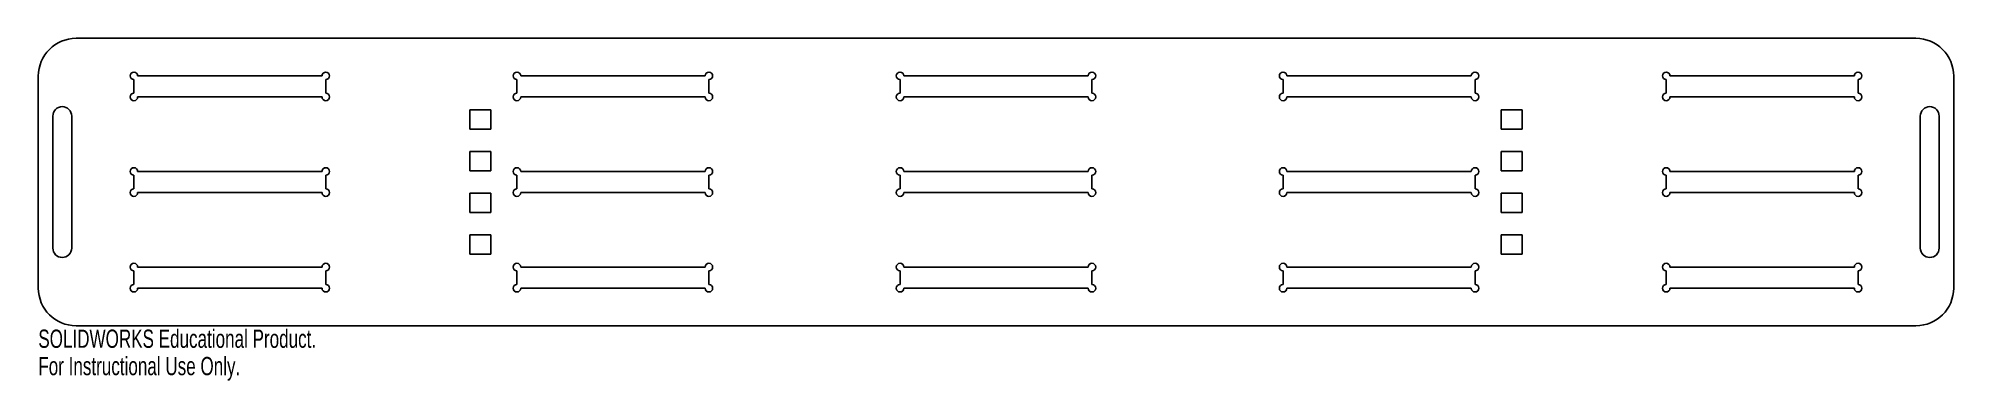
# Model space of a CAD drawing. Header units: millimetres. Extents: x -254 to 254, y -53 to 38.
import ezdxf

# ---------------------------------------------------------------- set-up
doc = ezdxf.new("R2010")
doc.units = ezdxf.units.MM
doc.styles.add('SLDTEXTSTYLE0', font='TXT', dxfattribs={"width": 0.7})

msp = doc.modelspace()

# ---------------------------------------------------------------- linework, layer by layer
at = {"color": 7, "linetype": 'Continuous', "lineweight": 25}
for p, q in [((244, 38.1), (-244, 38.1)), ((-254, 28.1), (-254, -28.1)), ((-228.65, 27.15), (-228.65, 23.55)), ((-178.75, 28.15), (-227.65, 28.15)), ((-177.75, 23.55), (-177.75, 27.15)), ((-127.05, 27.15), (-127.05, 23.55)), ((-77.15, 28.15), (-126.05, 28.15)), ((-76.15, 23.55), (-76.15, 27.15)), ((-25.45, 27.15), (-25.45, 23.55)), ((24.45, 28.15), (-24.45, 28.15)), ((25.45, 23.55), (25.45, 27.15)), ((76.15, 27.15), (76.15, 23.55)), ((126.05, 28.15), (77.15, 28.15)), ((127.05, 23.55), (127.05, 27.15)), ((177.75, 27.15), (177.75, 23.55)), ((227.65, 28.15), (178.75, 28.15)), ((228.65, 23.55), (228.65, 27.15)), ((254, -28.1), (254, 28.1)), ((-227.65, 22.55), (-178.75, 22.55)), ((-126.05, 22.55), (-77.15, 22.55)), ((-24.45, 22.55), (24.45, 22.55)), ((77.15, 22.55), (126.05, 22.55)), ((178.75, 22.55), (227.65, 22.55)), ((-250.15, 17.5), (-250.15, -17.5)), ((-245.15, -17.5), (-245.15, 17.5)), ((245.15, 17.5), (245.15, -17.5)), ((250.15, -17.5), (250.15, 17.5)), ((-228.65, 1.8), (-228.65, -1.8)), ((-178.75, 2.8), (-227.65, 2.8)), ((-177.75, -1.8), (-177.75, 1.8)), ((-127.05, 1.8), (-127.05, -1.8)), ((-77.15, 2.8), (-126.05, 2.8)), ((-76.15, -1.8), (-76.15, 1.8)), ((-25.45, 1.8), (-25.45, -1.8)), ((24.45, 2.8), (-24.45, 2.8)), ((25.45, -1.8), (25.45, 1.8)), ((76.15, 1.8), (76.15, -1.8)), ((126.05, 2.8), (77.15, 2.8)), ((127.05, -1.8), (127.05, 1.8)), ((177.75, 1.8), (177.75, -1.8)), ((227.65, 2.8), (178.75, 2.8)), ((228.65, -1.8), (228.65, 1.8)), ((-227.65, -2.8), (-178.75, -2.8)), ((-126.05, -2.8), (-77.15, -2.8)), ((-24.45, -2.8), (24.45, -2.8)), ((77.15, -2.8), (126.05, -2.8)), ((178.75, -2.8), (227.65, -2.8)), ((-228.65, -27.15), (-228.65, -23.55)), ((-227.65, -22.55), (-178.75, -22.55)), ((-177.75, -23.55), (-177.75, -27.15)), ((-127.05, -27.15), (-127.05, -23.55)), ((-126.05, -22.55), (-77.15, -22.55)), ((-76.15, -23.55), (-76.15, -27.15)), ((-25.45, -27.15), (-25.45, -23.55)), ((-24.45, -22.55), (24.45, -22.55)), ((25.45, -23.55), (25.45, -27.15)), ((76.15, -27.15), (76.15, -23.55)), ((77.15, -22.55), (126.05, -22.55)), ((127.05, -23.55), (127.05, -27.15)), ((177.75, -27.15), (177.75, -23.55)), ((178.75, -22.55), (227.65, -22.55)), ((228.65, -23.55), (228.65, -27.15)), ((-178.75, -28.15), (-227.65, -28.15)), ((-77.15, -28.15), (-126.05, -28.15)), ((24.45, -28.15), (-24.45, -28.15)), ((126.05, -28.15), (77.15, -28.15)), ((227.65, -28.15), (178.75, -28.15)), ((-244, -38.1), (244, -38.1))]:
    msp.add_line(p, q, dxfattribs=at)
for centre, radius, start, end in [((-244, 28.1), 10, 90, 180), ((244, 28.1), 10, 0, 90), ((-228.65, 28.15), 1, 0, 270), ((-177.75, 28.15), 1, 270, 180), ((-127.05, 28.15), 1, 0, 270), ((-76.15, 28.15), 1, 270, 180), ((-25.45, 28.15), 1, 0, 270), ((25.45, 28.15), 1, 270, 180), ((76.15, 28.15), 1, 0, 270), ((127.05, 28.15), 1, 270, 180), ((177.75, 28.15), 1, 0, 270), ((228.65, 28.15), 1, 270, 180), ((-228.65, 22.55), 1, 90, 0), ((-177.75, 22.55), 1, 180, 90), ((-127.05, 22.55), 1, 90, 0), ((-76.15, 22.55), 1, 180, 90), ((-25.45, 22.55), 1, 90, 0), ((25.45, 22.55), 1, 180, 90), ((76.15, 22.55), 1, 90, 0), ((127.05, 22.55), 1, 180, 90), ((177.75, 22.55), 1, 90, 0), ((228.65, 22.55), 1, 180, 90), ((-247.65, 17.5), 2.5, 0, 180), ((247.65, 17.5), 2.5, 0, 180), ((-228.65, 2.8), 1, 0, 270), ((-177.75, 2.8), 1, 270, 180), ((-127.05, 2.8), 1, 0, 270), ((-76.15, 2.8), 1, 270, 180), ((-25.45, 2.8), 1, 0, 270), ((25.45, 2.8), 1, 270, 180), ((76.15, 2.8), 1, 0, 270), ((127.05, 2.8), 1, 270, 180), ((177.75, 2.8), 1, 0, 270), ((228.65, 2.8), 1, 270, 180), ((-228.65, -2.8), 1, 90, 0), ((-177.75, -2.8), 1, 180, 90), ((-127.05, -2.8), 1, 90, 0), ((-76.15, -2.8), 1, 180, 90), ((-25.45, -2.8), 1, 90, 0), ((25.45, -2.8), 1, 180, 90), ((76.15, -2.8), 1, 90, 0), ((127.05, -2.8), 1, 180, 90), ((177.75, -2.8), 1, 90, 0), ((228.65, -2.8), 1, 180, 90), ((-247.65, -17.5), 2.5, 180, 0), ((247.65, -17.5), 2.5, 180, 0), ((-228.65, -22.55), 1, 0, 270), ((-177.75, -22.55), 1, 270, 180), ((-127.05, -22.55), 1, 0, 270), ((-76.15, -22.55), 1, 270, 180), ((-25.45, -22.55), 1, 0, 270), ((25.45, -22.55), 1, 270, 180), ((76.15, -22.55), 1, 0, 270), ((127.05, -22.55), 1, 270, 180), ((177.75, -22.55), 1, 0, 270), ((228.65, -22.55), 1, 270, 180), ((-244, -28.1), 10, 180, 270), ((-228.65, -28.15), 1, 90, 0), ((-177.75, -28.15), 1, 180, 90), ((-127.05, -28.15), 1, 90, 0), ((-76.15, -28.15), 1, 180, 90), ((-25.45, -28.15), 1, 90, 0), ((25.45, -28.15), 1, 180, 90), ((76.15, -28.15), 1, 90, 0), ((127.05, -28.15), 1, 180, 90), ((177.75, -28.15), 1, 90, 0), ((228.65, -28.15), 1, 180, 90), ((244, -28.1), 10, 270, 0)]:
    msp.add_arc(centre, radius, start, end, dxfattribs=at)
for points in [[(-139.55, 19.1), (-133.95, 19.1)], [(-139.55, 14), (-139.55, 19.1)], [(-133.95, 19.1), (-133.95, 14)], [(133.95, 19.1), (139.55, 19.1)], [(133.95, 14), (133.95, 19.1)], [(139.55, 19.1), (139.55, 14)], [(-133.95, 14), (-139.55, 14)], [(139.55, 14), (133.95, 14)], [(-139.55, 8.07), (-133.95, 8.07)], [(-139.55, 2.97), (-139.55, 8.07)], [(-133.95, 8.07), (-133.95, 2.97)], [(133.95, 8.07), (139.55, 8.07)], [(133.95, 2.97), (133.95, 8.07)], [(139.55, 8.07), (139.55, 2.97)], [(-133.95, 2.97), (-139.55, 2.97)], [(139.55, 2.97), (133.95, 2.97)], [(-139.55, -2.97), (-133.95, -2.97)], [(-139.55, -8.07), (-139.55, -2.97)], [(-133.95, -2.97), (-133.95, -8.07)], [(133.95, -2.97), (139.55, -2.97)], [(133.95, -8.07), (133.95, -2.97)], [(139.55, -2.97), (139.55, -8.07)], [(-133.95, -8.07), (-139.55, -8.07)], [(139.55, -8.07), (133.95, -8.07)], [(-139.55, -14), (-133.95, -14)], [(-139.55, -19.1), (-139.55, -14)], [(-133.95, -14), (-133.95, -19.1)], [(133.95, -14), (139.55, -14)], [(133.95, -19.1), (133.95, -14)], [(139.55, -14), (139.55, -19.1)], [(-133.95, -19.1), (-139.55, -19.1)], [(139.55, -19.1), (133.95, -19.1)]]:
    msp.add_open_spline(points, degree=1, dxfattribs=at)

# ---------------------------------------------------------------- texts
at = {"color": 7, "linetype": 'Continuous', "char_height": 4.8336, "attachment_point": 1, "style": 'SLDTEXTSTYLE0'}
for s, insert in [('SOLIDWORKS Educational Product.', (-254, -39.12)), ('For Instructional Use Only.', (-254, -46.37))]:
    msp.add_mtext(s, dxfattribs=dict(at, insert=insert))

doc.saveas('drawing.dxf')
